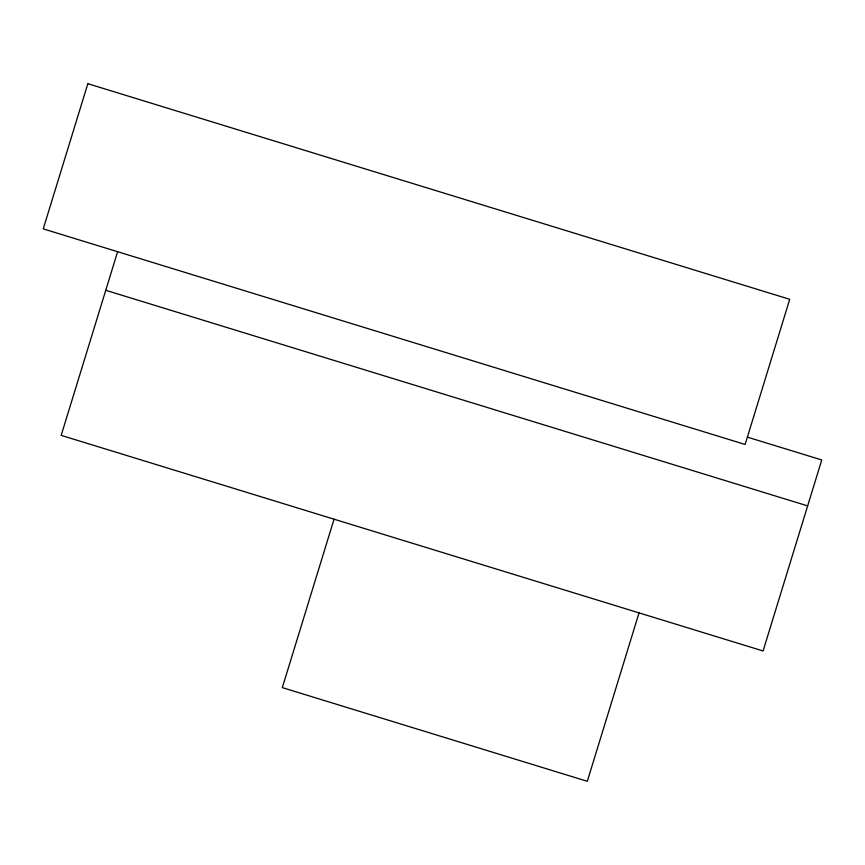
<?xml version="1.0" encoding="UTF-8"?>
<svg xmlns="http://www.w3.org/2000/svg" width="865" height="865" viewBox="0 0 865 865"><rect width="100%" height="100%" fill="white"/><g stroke="black" fill="none" stroke-linecap="round" stroke-linejoin="round"><path stroke-width="1.3" d="M117.608 251.704L61.188 435.376L763.081 650.977L821.75 459.975L747.392 437.128M334.052 519.195L282.314 687.621L587.303 781.3L639.04 612.874M105.757 290.294L807.64 505.895M87.841 83.7L43.25 228.868L745.133 444.469L789.723 299.301L87.841 83.7"/></g></svg>
